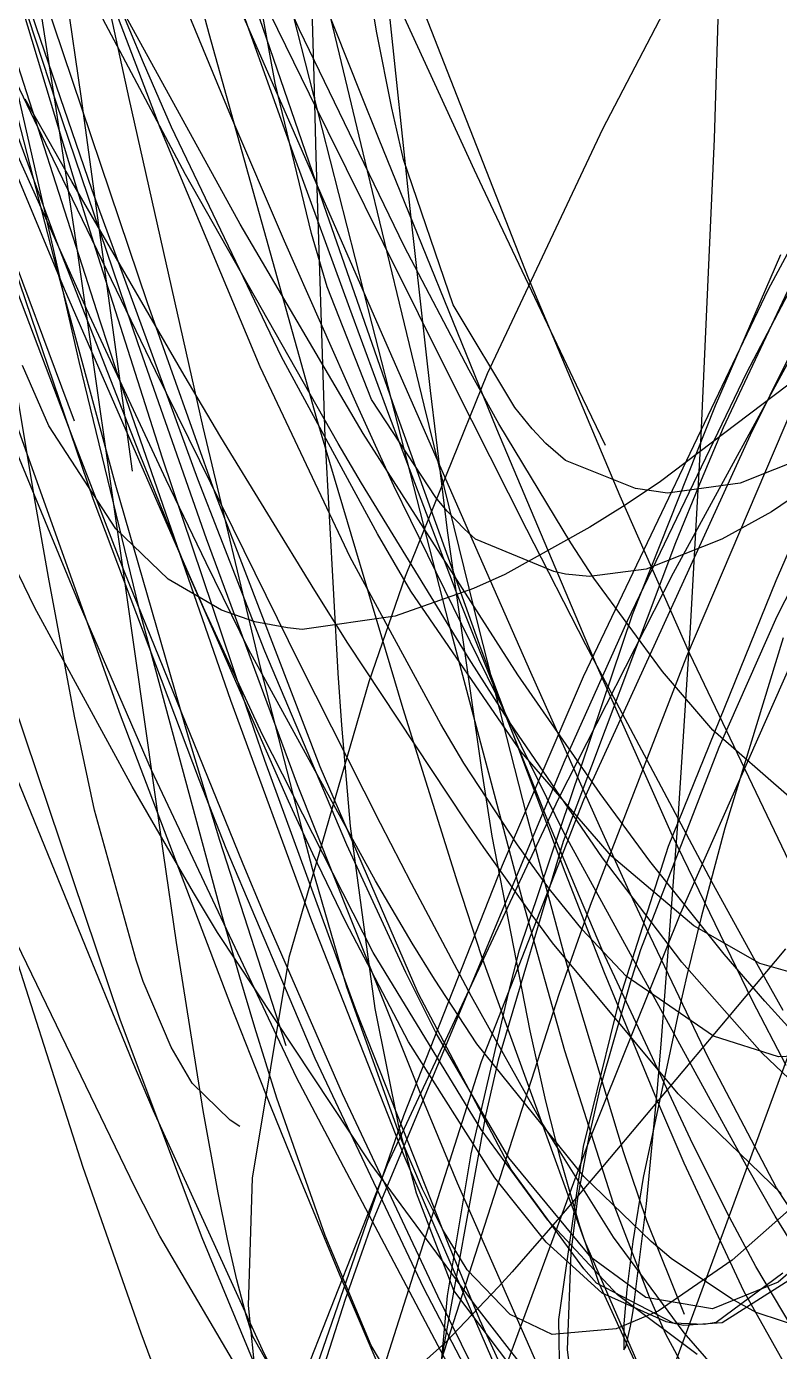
# Model space of a CAD drawing. Header units: metres. Extents: x -233 to 379, y -58 to 1087.
# Drawn here: x -109.51 to -96.48, y -19.05 to 3.87 of the extents above; entities that cross this region are included whole.
import ezdxf

# ---------------------------------------------------------------- set-up
doc = ezdxf.new("R2010")
doc.units = ezdxf.units.M

msp = doc.modelspace()

# ---------------------------------------------------------------- linework, layer by layer
for p, q in [((-109.338, 3.844, -1356.986), (-111.466, 10.297, -1358.773)), ((-104.093, 3.389, -1365.097), (-105.565, 9.544, -1366.879)), ((-105.678, 3.867, -1372.445), (-107.857, 8.854, -1375.443)), ((-105.363, 2.99, -1364.92), (-107.468, 8.906, -1367.628)), ((-104.785, 3.811, -1358.424), (-106.971, 8.8, -1360.455)), ((-104.61, 2.699, -1370.317), (-107.482, 8.564, -1373.902)), ((-97.599, 1.924, -1351.044), (-97.422, 8.045, -1352.403)), ((-91.904, 8.211, -1301.156), (-96.674, -0.68, -1305.425)), ((-108.628, 1.035, -1387.213), (-110.713, 7.93, -1389.748)), ((-106.349, 3.741, -1368.466), (-107.367, 7.557, -1369.281)), ((-109.039, -0.122, -1366.415), (-110.903, 7.113, -1368.257)), ((-105.974, 2.325, -1377.505), (-108.033, 7.314, -1378.995)), ((-101.753, 1.385, -1359.812), (-104.399, 7.143, -1362.879)), ((-104.532, 2.995, -1351.976), (-104.64, 7.045, -1353.527)), ((-106.757, 1.311, -1367.532), (-109.597, 6.658, -1371.103)), ((-104.313, 0.637, -1363.606), (-106.429, 6.798, -1366.426)), ((-107.731, 2.625, -1367.826), (-108.6, 6.614, -1369.257)), ((-108.565, 2.662, -1369.89), (-109.079, 6.243, -1371.569)), ((-102.857, 0.609, -1350.01), (-103.468, 6.357, -1351.511)), ((-107.414, -0.911, -1358.424), (-109.761, 6.03, -1360.389)), ((-107.199, 2.118, -1359.02), (-108.678, 6.024, -1360.351)), ((-107.483, 3.239, -1359.482), (-108.67, 6.067, -1360.468)), ((-109.051, 1.576, -1368.348), (-110.97, 5.578, -1370.876)), ((-108.242, -1.211, -1383.442), (-110.46, 5.683, -1385.954)), ((-103.524, -1.278, -1364.742), (-105.239, 5.429, -1367.013)), ((-97.782, 5.466, -1314.408), (-99.541, 2.095, -1316.84)), ((-108.997, 2.452, -1367.278), (-109.405, 5.078, -1368.571)), ((-103.721, 2.706, -1363.81), (-104.674, 5.103, -1365.15)), ((-103.444, 3.763, -1345.22), (-103.685, 5.189, -1346.474)), ((-100.82, -0.482, -1380.306), (-103.017, 5.127, -1381.998)), ((-93.209, 5.182, -1303.657), (-97.049, -2.123, -1307.391)), ((-105.206, 2.89, -1347.328), (-105.595, 5.005, -1349.301)), ((-108.601, -1.925, -1362.806), (-110.092, 4.598, -1364.714)), ((-108.99, 2.543, -1385.461), (-109.61, 4.433, -1386.109)), ((-108.99, 0.155, -1355.37), (-110.53, 4.321, -1356.581)), ((-105.81, 0.449, -1369.432), (-107.851, 4.152, -1371.88)), ((-108.421, -1.13, -1364.205), (-110.663, 3.859, -1367.274)), ((-108.372, 1.036, -1356.199), (-109.338, 3.844, -1356.986)), ((-104.485, -2.915, -1366.948), (-106.349, 3.741, -1368.466)), ((-105.01, 2.339, -1371.503), (-105.678, 3.867, -1372.445)), ((-102.975, 0.069, -1356.769), (-104.785, 3.811, -1358.424)), ((-103.184, 2.455, -1343.969), (-103.444, 3.763, -1345.22)), ((-107, 2.129, -1359.089), (-107.483, 3.239, -1359.482)), ((-103.65, 1.541, -1364.53), (-104.093, 3.389, -1365.097)), ((-104.863, 1.599, -1364.265), (-105.363, 2.99, -1364.92)), ((-104.497, 1.62, -1351.423), (-104.532, 2.995, -1351.976)), ((-104.576, 0.289, -1344.44), (-105.206, 2.89, -1347.328)), ((-108.677, -2.961, -1375.403), (-110.803, 2.728, -1377.524)), ((-108.854, -0.674, -1365.316), (-110.215, 2.589, -1367.272)), ((-108.728, 1.188, -1366.785), (-109.535, 2.615, -1367.621)), ((-107.578, -1.623, -1383.94), (-108.99, 2.543, -1385.461)), ((-107.676, -3.825, -1366.463), (-108.565, 2.662, -1369.89)), ((-106.451, -3.063, -1365.508), (-107.731, 2.625, -1367.826)), ((-103.33, 0.113, -1368.672), (-104.61, 2.699, -1370.317)), ((-103.418, 1.945, -1363.377), (-103.721, 2.706, -1363.81)), ((-108.614, -0.094, -1365.974), (-108.997, 2.452, -1367.278)), ((-105.045, 0.154, -1376.816), (-105.974, 2.325, -1377.505)), ((-103.267, -1.651, -1368.937), (-105.01, 2.339, -1371.503)), ((-102.982, 1.566, -1343.056), (-103.184, 2.455, -1343.969)), ((-108.358, -4.302, -1386.603), (-110.591, 2.26, -1389.055)), ((-105.463, -2.019, -1357.501), (-107.199, 2.118, -1359.02)), ((-105.096, -1.844, -1357.579), (-107, 2.129, -1359.089)), ((-99.541, 2.095, -1316.84), (-101.535, -2.142, -1319.972)), ((-95.005, 2.129, -1310.294), (-97.452, -3.072, -1314.303)), ((-101.368, -3.094, -1360.293), (-103.418, 1.945, -1363.377)), ((-97.832, -3.204, -1349.881), (-97.599, 1.924, -1351.044)), ((-104.339, -3.233, -1349.235), (-104.497, 1.62, -1351.423)), ((-107.28, -2.086, -1365.899), (-109.051, 1.576, -1368.348)), ((-103.913, -1.009, -1362.999), (-104.863, 1.599, -1364.265)), ((-102.629, -2.682, -1363.115), (-103.65, 1.541, -1364.53)), ((-102.125, -0.946, -1339.831), (-102.982, 1.566, -1343.056)), ((-101.429, 0.689, -1359.434), (-101.753, 1.385, -1359.812)), ((-106.779, -2.164, -1364.698), (-108.728, 1.188, -1366.785)), ((-104.113, -3.346, -1364.111), (-106.757, 1.311, -1367.532)), ((-108.353, 0.147, -1386.872), (-108.628, 1.035, -1387.213)), ((-106.543, -3.962, -1354.735), (-108.372, 1.036, -1356.199)), ((-99.881, -2.567, -1357.579), (-101.429, 0.689, -1359.434)), ((-103.129, -2.757, -1361.985), (-104.313, 0.637, -1363.606)), ((-102.515, -2.428, -1349.181), (-102.857, 0.609, -1350.01)), ((-109.366, -6.185, -1377.134), (-112.528, 0.23, -1379.495)), ((-103.685, -3.174, -1366.835), (-105.81, 0.449, -1369.432)), ((-104.307, -0.635, -1343.289), (-104.576, 0.289, -1344.44)), ((-107.555, -3.519, -1354.261), (-108.99, 0.155, -1355.37)), ((-107.156, -3.596, -1385.342), (-108.353, 0.147, -1386.872)), ((-103.787, -2.682, -1375.861), (-105.045, 0.154, -1376.816)), ((-102.117, -2.317, -1367.07), (-103.33, 0.113, -1368.672)), ((-101.846, -2.078, -1355.733), (-102.975, 0.069, -1356.769)), ((-109.354, -4.385, -1360.808), (-110.072, -0.109, -1364.027)), ((-107.965, -4.07, -1365.367), (-109.039, -0.122, -1366.415)), ((-107.788, -5.848, -1362.7), (-108.614, -0.094, -1365.974)), ((-96.456, -0.083, -1312.291), (-97.588, -2.693, -1314.227)), ((-95.595, -0.393, -1308.376), (-96.981, -3.201, -1310.01)), ((-106.697, -5.614, -1362.06), (-108.854, -0.674, -1365.316)), ((-103.536, -2.583, -1340.316), (-104.307, -0.635, -1343.289)), ((-99.234, -4.257, -1379.052), (-100.82, -0.482, -1380.306)), ((-96.674, -0.68, -1305.425), (-99.872, -7.379, -1308.916)), ((-108.611, -6.084, -1382.417), (-110.756, -0.899, -1384.311)), ((-108.62, -3.477, -1370.767), (-109.66, -0.738, -1371.992)), ((-106.22, -4.265, -1357.42), (-107.414, -0.911, -1358.424)), ((-107.093, -3.971, -1362.325), (-108.421, -1.13, -1364.205)), ((-103.237, -2.841, -1362.082), (-103.913, -1.009, -1362.999)), ((-101.057, -2.722, -1336.553), (-102.125, -0.946, -1339.831)), ((-95.85, -1.062, -1307.849), (-98.315, -5.585, -1310.399)), ((-107.931, -2.154, -1383.083), (-108.242, -1.211, -1383.442)), ((-102.193, -6.469, -1362.651), (-103.524, -1.278, -1364.742)), ((-94.094, -1.577, -1311.641), (-96.523, -6.336, -1316.321)), ((-106.392, -4.994, -1382.621), (-107.578, -1.623, -1383.94)), ((-101.67, -5.289, -1366.447), (-103.267, -1.651, -1368.937)), ((-107.884, -8.045, -1382.278), (-110.059, -1.963, -1383.78)), ((-109.126, -3.039, -1342.179), (-109.577, -1.994, -1343.776)), ((-107.562, -6.201, -1361.472), (-108.601, -1.925, -1362.806)), ((-103.91, -5.312, -1356.141), (-105.463, -2.019, -1357.501)), ((-103.435, -4.907, -1356.269), (-105.096, -1.844, -1357.579)), ((-105.975, -7.788, -1380.737), (-107.931, -2.154, -1383.083)), ((-104.783, -7.147, -1362.182), (-107.28, -2.086, -1365.899)), ((-106.145, -3.235, -1364.004), (-106.779, -2.164, -1364.698)), ((-101.535, -2.142, -1319.972), (-102.954, -5.646, -1322.643)), ((-101.335, -3.004, -1355.26), (-101.846, -2.078, -1355.733)), ((-97.049, -2.123, -1307.391), (-99.112, -6.418, -1309.715)), ((-102.222, -4.852, -1348.488), (-102.515, -2.428, -1349.181)), ((-100.847, -4.831, -1365.338), (-102.117, -2.317, -1367.07)), ((-96.334, -2.334, -1317.315), (-98.535, -4.004, -1320.294)), ((-96.102, -2.377, -1308.438), (-98.084, -7.032, -1310.838)), ((-103.153, -4.075, -1375.374), (-103.787, -2.682, -1375.861)), ((-102.427, -4.278, -1336.617), (-103.536, -2.583, -1340.316)), ((-101.674, -6.552, -1361.643), (-102.629, -2.682, -1363.115)), ((-100.758, -3.093, -1335.705), (-101.057, -2.722, -1336.553)), ((-99.487, -3.382, -1357.101), (-99.881, -2.567, -1357.579)), ((-97.588, -2.693, -1314.227), (-99.025, -6.31, -1316.992)), ((-102.989, -7.937, -1365.685), (-104.485, -2.915, -1366.948)), ((-102.027, -6.027, -1360.404), (-103.237, -2.841, -1362.082)), ((-101.642, -6.902, -1359.888), (-103.129, -2.757, -1361.985)), ((-107.964, -4.818, -1338.593), (-109.126, -3.039, -1342.179)), ((-105.456, -7.239, -1363.514), (-106.451, -3.063, -1365.508)), ((-101.006, -7.349, -1363.426), (-103.685, -3.174, -1366.835)), ((-99.648, -7.162, -1357.53), (-101.368, -3.094, -1360.293)), ((-100.086, -5.061, -1354.08), (-101.335, -3.004, -1355.26)), ((-100.519, -3.346, -1335.053), (-100.758, -3.093, -1335.705)), ((-96.981, -3.201, -1310.01), (-99.87, -9.517, -1313.819)), ((-98.017, -6.536, -1349.075), (-97.832, -3.204, -1349.881)), ((-97.452, -3.072, -1314.303), (-97.833, -3.978, -1315.034)), ((-104.519, -5.89, -1362.169), (-106.145, -3.235, -1364.004)), ((-104.115, -7.317, -1347.089), (-104.339, -3.233, -1349.235)), ((-103.712, -4.033, -1363.585), (-104.113, -3.346, -1364.111)), ((-100.179, -3.64, -1334.163), (-100.519, -3.346, -1335.053)), ((-107.817, -5.554, -1369.793), (-108.62, -3.477, -1370.767)), ((-106.751, -5.497, -1353.641), (-107.555, -3.519, -1354.261)), ((-105.768, -7.721, -1383.501), (-107.156, -3.596, -1385.342)), ((-98.97, -4.125, -1331.325), (-100.179, -3.64, -1334.163)), ((-95.78, -3.484, -1325.012), (-97.157, -4.029, -1327.567)), ((-95.64, -3.865, -1320.546), (-96.615, -4.527, -1322.419)), ((-106.704, -8.425, -1364.14), (-107.965, -4.07, -1365.367)), ((-106.403, -5.409, -1361.33), (-107.093, -3.971, -1362.325)), ((-105.385, -6.936, -1353.803), (-106.543, -3.962, -1354.735)), ((-101.849, -7.071, -1361.07), (-103.712, -4.033, -1363.585)), ((-100.206, -10.073, -1373.011), (-103.153, -4.075, -1375.374)), ((-98.535, -4.004, -1320.294), (-99.149, -4.413, -1321.188)), ((-98.412, -4.205, -1330.102), (-98.97, -4.125, -1331.325)), ((-97.157, -4.029, -1327.567), (-98.412, -4.205, -1330.102)), ((-97.833, -3.978, -1315.034), (-98.276, -5.064, -1315.92)), ((-106.518, -9.177, -1384.488), (-108.358, -4.302, -1386.603)), ((-104.425, -8.941, -1355.843), (-106.22, -4.265, -1357.42)), ((-102.231, -4.516, -1335.996), (-102.427, -4.278, -1336.617)), ((-98.025, -6.984, -1378.078), (-99.234, -4.257, -1379.052)), ((-109.131, -5.658, -1359.766), (-109.354, -4.385, -1360.808)), ((-101.929, -4.828, -1335.071), (-102.231, -4.516, -1335.996)), ((-99.149, -4.413, -1321.188), (-99.758, -4.792, -1322.099)), ((-96.615, -4.527, -1322.419), (-97.472, -5.002, -1324.157)), ((-99.758, -4.792, -1322.099), (-101.229, -5.612, -1324.391)), ((-95.178, -4.664, -1305.549), (-98.19, -11.469, -1309.168)), ((-96.127, -4.779, -1315.963), (-96.54, -5.721, -1316.872)), ((-107.057, -5.694, -1336.119), (-107.964, -4.818, -1338.593)), ((-104.821, -9.248, -1380.805), (-106.392, -4.994, -1382.621)), ((-102.856, -5.901, -1355.809), (-103.435, -4.907, -1356.269)), ((-101.631, -8.989, -1347.176), (-102.222, -4.852, -1348.488)), ((-101.74, -4.998, -1334.508), (-101.929, -4.828, -1335.071)), ((-100.383, -5.558, -1330.849), (-101.74, -4.998, -1334.508)), ((-99.826, -6.828, -1363.898), (-100.847, -4.831, -1365.338)), ((-97.472, -5.002, -1324.157), (-98.784, -5.519, -1326.986)), ((-98.276, -5.064, -1315.92), (-100.222, -10.228, -1320.258)), ((-99.69, -5.673, -1353.7), (-100.086, -5.061, -1354.08)), ((-104.973, -9.534, -1352.233), (-106.751, -5.497, -1353.641)), ((-105.66, -6.912, -1360.242), (-106.403, -5.409, -1361.33)), ((-102.336, -8.199, -1354.722), (-103.91, -5.312, -1356.141)), ((-100.78, -7.304, -1364.997), (-101.67, -5.289, -1366.447)), ((-108.678, -8.059, -1357.56), (-109.131, -5.658, -1359.766)), ((-105.758, -10.62, -1367.142), (-107.817, -5.554, -1369.793)), ((-106.132, -6.226, -1333.842), (-107.057, -5.694, -1336.119)), ((-106.421, -6.232, -1361.634), (-106.697, -5.614, -1362.06)), ((-102.954, -5.646, -1322.643), (-103.586, -7.468, -1324.071)), ((-101.229, -5.612, -1324.391), (-101.772, -5.852, -1325.294)), ((-100.179, -5.604, -1330.323), (-100.383, -5.558, -1330.849)), ((-98.315, -5.585, -1310.399), (-100.308, -9.499, -1312.674)), ((-99.767, -5.647, -1329.292), (-100.179, -5.604, -1330.323)), ((-98.784, -5.519, -1326.986), (-99.767, -5.647, -1329.292)), ((-98.501, -7.29, -1352.519), (-99.69, -5.673, -1353.7)), ((-96.54, -5.721, -1316.872), (-98.405, -10.317, -1321.44)), ((-107.139, -10.433, -1359.668), (-107.788, -5.848, -1362.7)), ((-103.95, -6.8, -1361.512), (-104.519, -5.89, -1362.169)), ((-101.772, -5.852, -1325.294), (-103.13, -6.332, -1327.661)), ((-100.947, -8.68, -1354.238), (-102.856, -5.901, -1355.809)), ((-107.679, -9.28, -1375.838), (-109.366, -6.185, -1377.134)), ((-107.346, -8.994, -1381.254), (-108.611, -6.084, -1382.417)), ((-100.466, -9.915, -1358.169), (-102.027, -6.027, -1360.404)), ((-106.118, -11.535, -1359.577), (-107.562, -6.201, -1361.472)), ((-105.427, -8.387, -1360.071), (-106.421, -6.232, -1361.634)), ((-105.56, -6.428, -1332.525), (-106.132, -6.226, -1333.842)), ((-103.13, -6.332, -1327.661), (-104.738, -6.563, -1330.749)), ((-99.025, -6.31, -1316.992), (-100.986, -12.129, -1321.675)), ((-99.112, -6.418, -1309.715), (-100.194, -8.822, -1311.059)), ((-96.523, -6.336, -1316.321), (-97.526, -8.606, -1318.738)), ((-104.993, -6.536, -1331.289), (-105.56, -6.428, -1332.525)), ((-104.738, -6.563, -1330.749), (-104.993, -6.536, -1331.289)), ((-100.915, -11.28, -1360.21), (-102.193, -6.469, -1362.651)), ((-100.848, -9.782, -1360.226), (-101.674, -6.552, -1361.643)), ((-98.234, -9.93, -1348.144), (-98.017, -6.536, -1349.075)), ((-101.909, -9.87, -1359.049), (-103.95, -6.8, -1361.512)), ((-97.647, -10.925, -1360.597), (-99.826, -6.828, -1363.898)), ((-96.413, -6.708, -1322.141), (-97.419, -9.998, -1325.703)), ((-103.469, -10.913, -1356.917), (-105.66, -6.912, -1360.242)), ((-103.968, -10.285, -1352.624), (-105.385, -6.936, -1353.803)), ((-101.144, -8.174, -1360.098), (-101.849, -7.071, -1361.07)), ((-100.188, -10.761, -1357.775), (-101.642, -6.902, -1359.888)), ((-98.084, -7.032, -1310.838), (-99.752, -11.339, -1313.137)), ((-96.053, -11.109, -1376.448), (-98.025, -6.984, -1378.078)), ((-104.693, -10.196, -1361.854), (-105.456, -7.239, -1363.514)), ((-103.382, -9.917, -1359.964), (-104.783, -7.147, -1362.182)), ((-104.053, -8.218, -1346.581), (-104.115, -7.317, -1347.089)), ((-99.59, -9.958, -1362.951), (-100.78, -7.304, -1364.997)), ((-98.326, -10.13, -1355.287), (-99.648, -7.162, -1357.53)), ((-97.628, -8.304, -1351.615), (-98.501, -7.29, -1352.519)), ((-103.586, -7.468, -1324.071), (-104.969, -12.237, -1327.918)), ((-99.872, -7.379, -1308.916), (-101.274, -10.647, -1310.713)), ((-99.579, -9.402, -1361.541), (-101.006, -7.349, -1363.426)), ((-104.569, -11.608, -1378.988), (-105.975, -7.788, -1380.737)), ((-105.387, -8.826, -1382.986), (-105.768, -7.721, -1383.501)), ((-107.881, -13.327, -1376.496), (-109.739, -7.81, -1379.229)), ((-102.042, -10.949, -1364.856), (-102.989, -7.937, -1365.685)), ((-108.336, -9.689, -1355.865), (-108.678, -8.059, -1357.56)), ((-105.971, -13.064, -1380.866), (-107.884, -8.045, -1382.278)), ((-103.902, -9.963, -1345.522), (-104.053, -8.218, -1346.581)), ((-101.938, -8.875, -1354.355), (-102.336, -8.199, -1354.722)), ((-99.542, -10.51, -1357.803), (-101.144, -8.174, -1360.098)), ((-106.165, -10.212, -1363.614), (-106.704, -8.425, -1364.14)), ((-103.508, -12.15, -1356.935), (-105.427, -8.387, -1360.071)), ((-96.309, -9.456, -1350.162), (-97.628, -8.304, -1351.615)), ((-99.382, -10.482, -1352.867), (-100.947, -8.68, -1354.238)), ((-97.526, -8.606, -1318.738), (-98.881, -12.106, -1322.704)), ((-103.798, -13.172, -1380.768), (-105.387, -8.826, -1382.986)), ((-100.194, -8.822, -1311.059), (-103.496, -16.748, -1315.637)), ((-101.01, -10.29, -1353.475), (-101.938, -8.875, -1354.355)), ((-107.668, -14.047, -1380.082), (-109.665, -9.158, -1382.192)), ((-104.835, -14.312, -1378.811), (-107.346, -8.994, -1381.254)), ((-102.733, -12.854, -1354.198), (-104.425, -8.941, -1355.843)), ((-101.45, -10.136, -1346.785), (-101.631, -8.989, -1347.176)), ((-106.617, -11.113, -1375.009), (-107.679, -9.28, -1375.838)), ((-106.053, -10.353, -1383.944), (-106.518, -9.177, -1384.488)), ((-102.622, -14.764, -1378.126), (-104.821, -9.248, -1380.805)), ((-104.554, -10.441, -1351.894), (-104.973, -9.534, -1352.233)), ((-100.308, -9.499, -1312.674), (-103.265, -15.825, -1316.468)), ((-99.87, -9.517, -1313.819), (-101.641, -14.043, -1316.719)), ((-98.721, -10.568, -1360.377), (-99.579, -9.402, -1361.541)), ((-107.613, -12.282, -1352.392), (-108.336, -9.689, -1355.865)), ((-100.152, -12.37, -1358.901), (-100.848, -9.782, -1360.226)), ((-103.475, -13.117, -1343.245), (-103.902, -9.963, -1345.522)), ((-102.848, -10.955, -1359.093), (-103.382, -9.917, -1359.964)), ((-101.593, -10.331, -1358.658), (-101.909, -9.87, -1359.049)), ((-99.939, -11.179, -1357.402), (-100.466, -9.915, -1358.169)), ((-97.049, -15.841, -1370.35), (-100.206, -10.073, -1373.011)), ((-99.047, -11.15, -1361.983), (-99.59, -9.958, -1362.951)), ((-98.516, -13.664, -1346.786), (-98.234, -9.93, -1348.144)), ((-97.419, -9.998, -1325.703), (-97.831, -11.54, -1327.486)), ((-108.527, -15.872, -1379.32), (-110.341, -10.217, -1381.907)), ((-105.017, -13.763, -1362.476), (-106.165, -10.212, -1363.614)), ((-104.557, -10.705, -1361.548), (-104.693, -10.196, -1361.854)), ((-102.943, -12.494, -1351.726), (-103.968, -10.285, -1352.624)), ((-100.793, -13.508, -1345.434), (-101.45, -10.136, -1346.785)), ((-100.222, -10.228, -1320.258), (-101.345, -14.014, -1323.704)), ((-100.458, -11.053, -1352.935), (-101.01, -10.29, -1353.475)), ((-96.943, -12.985, -1352.822), (-98.326, -10.13, -1355.287)), ((-106.915, -11.98, -1358.54), (-107.139, -10.433, -1359.668)), ((-104.512, -13.983, -1382.091), (-106.053, -10.353, -1383.944)), ((-103.984, -11.625, -1351.424), (-104.554, -10.441, -1351.894)), ((-100.757, -11.505, -1357.607), (-101.593, -10.331, -1358.658)), ((-98.168, -12.318, -1355.742), (-99.542, -10.51, -1357.803)), ((-97.96, -11.688, -1351.526), (-99.382, -10.482, -1352.867)), ((-98.405, -10.317, -1321.44), (-99.252, -12.97, -1324.288)), ((-105.406, -11.462, -1366.678), (-105.758, -10.62, -1367.142)), ((-103.965, -12.748, -1360.156), (-104.557, -10.705, -1361.548)), ((-101.274, -10.647, -1310.713), (-102.984, -14.975, -1313.177)), ((-99.504, -12.504, -1356.764), (-100.188, -10.761, -1357.775)), ((-97.432, -12.179, -1358.561), (-98.721, -10.568, -1360.377)), ((-102.833, -11.989, -1355.934), (-103.469, -10.913, -1356.917)), ((-101.81, -12.914, -1357.334), (-102.848, -10.955, -1359.093)), ((-101.632, -12.209, -1364.491), (-102.042, -10.949, -1364.856)), ((-96.919, -12.249, -1359.441), (-97.647, -10.925, -1360.597)), ((-106.204, -11.805, -1374.685), (-106.617, -11.113, -1375.009)), ((-99.894, -11.753, -1352.369), (-100.458, -11.053, -1352.935)), ((-99.533, -12.131, -1356.805), (-99.939, -11.179, -1357.402)), ((-98.778, -11.734, -1361.495), (-99.047, -11.15, -1361.983)), ((-95.295, -11.12, -1313.087), (-98.582, -20.069, -1317.945)), ((-100.191, -13.849, -1358.602), (-100.915, -11.28, -1360.21)), ((-99.752, -11.339, -1313.137), (-100.29, -12.862, -1313.973)), ((-107.629, -16.224, -1368.916), (-109.845, -11.644, -1371.771)), ((-105.817, -12.579, -1359.177), (-106.118, -11.535, -1359.577)), ((-104.04, -14.595, -1364.807), (-105.406, -11.462, -1366.678)), ((-102.974, -15.667, -1376.931), (-104.569, -11.608, -1378.988)), ((-102.896, -13.695, -1350.478), (-103.984, -11.625, -1351.424)), ((-100.407, -11.984, -1357.16), (-100.757, -11.505, -1357.607)), ((-98.19, -11.469, -1309.168), (-99.779, -15.431, -1311.368)), ((-97.831, -11.54, -1327.486), (-98.08, -12.546, -1328.705)), ((-96.815, -12.343, -1350.365), (-97.96, -11.688, -1351.526)), ((-103.564, -15.788, -1372.554), (-106.204, -11.805, -1374.685)), ((-99.132, -12.561, -1351.571), (-99.894, -11.753, -1352.369)), ((-97.705, -13.976, -1359.448), (-98.778, -11.734, -1361.495)), ((-106.454, -14.885, -1356.051), (-106.915, -11.98, -1358.54)), ((-102.45, -12.614, -1355.337), (-102.833, -11.989, -1355.934)), ((-100.986, -12.129, -1321.675), (-101.173, -12.853, -1322.302)), ((-98.227, -14.598, -1354.236), (-100.407, -11.984, -1357.16)), ((-97.976, -15.464, -1354.47), (-99.533, -12.131, -1356.805)), ((-98.881, -12.106, -1322.704), (-99.061, -12.677, -1323.407)), ((-96.372, -12.089, -1329.726), (-97.389, -13.297, -1331.28)), ((-107.492, -12.653, -1351.824), (-107.613, -12.282, -1352.392)), ((-104.969, -12.237, -1327.918), (-105.602, -16.055, -1331.208)), ((-101.642, -15.211, -1353.786), (-103.508, -12.15, -1356.935)), ((-99.843, -17.147, -1362.762), (-101.632, -12.209, -1364.491)), ((-99.176, -15.601, -1356.765), (-100.152, -12.37, -1358.901)), ((-96.775, -13.894, -1353.544), (-98.168, -12.318, -1355.742)), ((-96.729, -12.994, -1357.539), (-97.432, -12.179, -1358.561)), ((-96.41, -13.152, -1358.611), (-96.919, -12.249, -1359.441)), ((-95.616, -12.682, -1349.056), (-96.815, -12.343, -1350.365)), ((-105.559, -13.446, -1358.831), (-105.817, -12.579, -1359.177)), ((-102.419, -13.547, -1351.249), (-102.943, -12.494, -1351.726)), ((-98.599, -14.694, -1355.406), (-99.504, -12.504, -1356.764)), ((-97.617, -13.6, -1349.844), (-99.132, -12.561, -1351.571)), ((-98.08, -12.546, -1328.705), (-98.209, -13.102, -1329.403)), ((-107.008, -13.789, -1349.683), (-107.492, -12.653, -1351.824)), ((-103.023, -15.382, -1357.776), (-103.965, -12.748, -1360.156)), ((-101.717, -13.732, -1354.186), (-102.45, -12.614, -1355.337)), ((-99.061, -12.677, -1323.407), (-99.59, -14.525, -1325.759)), ((-105.28, -14.813, -1380.337), (-105.971, -13.064, -1380.866)), ((-101.121, -15.904, -1352.359), (-102.733, -12.854, -1354.198)), ((-100.29, -12.862, -1313.973), (-102.595, -20.019, -1318.006)), ((-101.173, -12.853, -1322.302), (-101.819, -15.634, -1324.774)), ((-100.588, -15.089, -1355.155), (-101.81, -12.914, -1357.334)), ((-99.252, -12.97, -1324.288), (-99.877, -15.509, -1327.21)), ((-96.361, -14.108, -1351.758), (-96.943, -12.985, -1352.822)), ((-96.331, -13.432, -1356.952), (-96.729, -12.994, -1357.539)), ((-102.204, -17.199, -1378.456), (-103.798, -13.172, -1380.768)), ((-103.064, -15.154, -1341.47), (-103.475, -13.117, -1343.245)), ((-98.209, -13.102, -1329.403), (-98.836, -16.044, -1333.335)), ((-106.47, -17.089, -1374.338), (-107.881, -13.327, -1376.496)), ((-105.177, -14.672, -1358.312), (-105.559, -13.446, -1358.831)), ((-100.518, -14.722, -1344.879), (-100.793, -13.508, -1345.434)), ((-97.389, -13.297, -1331.28), (-98.029, -14.059, -1332.302)), ((-101.401, -16.046, -1349.034), (-102.896, -13.695, -1350.478)), ((-101.159, -15.705, -1349.997), (-102.419, -13.547, -1351.249)), ((-99.862, -16.024, -1351.244), (-101.717, -13.732, -1354.186)), ((-98.586, -14.506, -1346.422), (-98.516, -13.664, -1346.786)), ((-96.494, -13.954, -1348.46), (-97.617, -13.6, -1349.844)), ((-106.645, -14.41, -1348.178), (-107.008, -13.789, -1349.683)), ((-99.348, -16.494, -1356.425), (-100.191, -13.849, -1358.602)), ((-96.526, -16.224, -1357.046), (-97.705, -13.976, -1359.448)), ((-95.807, -14.814, -1351.951), (-96.775, -13.894, -1353.544)), ((-95.361, -13.912, -1346.962), (-96.494, -13.954, -1348.46)), ((-107.311, -14.892, -1379.697), (-107.668, -14.047, -1380.082)), ((-102.633, -17.958, -1379.751), (-104.512, -13.983, -1382.091)), ((-101.641, -14.043, -1316.719), (-103.763, -20.69, -1321.258)), ((-101.345, -14.014, -1323.704), (-101.566, -14.968, -1324.635)), ((-98.029, -14.059, -1332.302), (-99.54, -15.86, -1334.838)), ((-105.983, -15.052, -1345.712), (-106.645, -14.41, -1348.178)), ((-102.111, -19.47, -1375.985), (-104.835, -14.312, -1378.811)), ((-102.391, -18.095, -1362.436), (-104.04, -14.595, -1364.807)), ((-99.59, -14.525, -1325.759), (-99.774, -15.338, -1326.871)), ((-98.776, -16.5, -1345.25), (-98.586, -14.506, -1346.422)), ((-96.449, -16.317, -1351.735), (-98.227, -14.598, -1354.236)), ((-105.427, -19.026, -1377.584), (-107.311, -14.892, -1379.697)), ((-106.195, -16.308, -1354.623), (-106.454, -14.885, -1356.051)), ((-104.763, -16.094, -1379.933), (-105.28, -14.813, -1380.337)), ((-104.341, -17.049, -1357.141), (-105.177, -14.672, -1358.312)), ((-102.052, -16.139, -1377.414), (-102.622, -14.764, -1378.126)), ((-100.267, -15.721, -1344.373), (-100.518, -14.722, -1344.879)), ((-98.123, -15.797, -1354.686), (-98.599, -14.694, -1355.406)), ((-105.82, -15.161, -1345.135), (-105.983, -15.052, -1345.712)), ((-102.984, -14.975, -1313.177), (-104.527, -19.416, -1315.82)), ((-101.566, -14.968, -1324.635), (-102.358, -19.331, -1329.152)), ((-99.35, -17.076, -1352.832), (-100.588, -15.089, -1355.155)), ((-102.758, -16.316, -1340.297), (-103.064, -15.154, -1341.47)), ((-100.486, -16.78, -1351.815), (-101.642, -15.211, -1353.786)), ((-99.774, -15.338, -1326.871), (-99.97, -16.399, -1328.395)), ((-102.655, -16.246, -1356.813), (-103.023, -15.382, -1357.776)), ((-99.779, -15.431, -1311.368), (-101.332, -19.636, -1313.774)), ((-99.877, -15.509, -1327.21), (-100.302, -18.5, -1331.025)), ((-97.339, -16.727, -1353.504), (-97.976, -15.464, -1354.47)), ((-101.709, -18.299, -1371.023), (-103.564, -15.788, -1372.554)), ((-100.75, -20.792, -1373.935), (-102.974, -15.667, -1376.931)), ((-101.819, -15.634, -1324.774), (-102.229, -18.09, -1327.119)), ((-99.733, -17.427, -1348.367), (-101.159, -15.705, -1349.997)), ((-99.936, -16.868, -1343.709), (-100.267, -15.721, -1344.373)), ((-98.773, -16.795, -1355.806), (-99.176, -15.601, -1356.765)), ((-97.091, -18.009, -1353.106), (-98.123, -15.797, -1354.686)), ((-107.523, -18.734, -1377.854), (-108.527, -15.872, -1379.32)), ((-103.265, -15.825, -1316.468), (-106.202, -23.265, -1321.158)), ((-100.516, -17.162, -1348.093), (-101.401, -16.046, -1349.034)), ((-99.863, -17.624, -1350.657), (-101.121, -15.904, -1352.359)), ((-99.54, -15.86, -1334.838), (-100.285, -16.736, -1336.205)), ((-98.698, -17.148, -1349.402), (-99.862, -16.024, -1351.244)), ((-98.836, -16.044, -1333.335), (-99.014, -17.152, -1335.146)), ((-95.657, -16.022, -1339.984), (-97.296, -17.476, -1343.373)), ((-96.553, -16.71, -1369.924), (-97.049, -15.841, -1370.35)), ((-107.203, -17.058, -1368.355), (-107.629, -16.224, -1368.916)), ((-105.602, -16.055, -1331.208), (-105.674, -18.26, -1333.262)), ((-104.093, -17.714, -1379.396), (-104.763, -16.094, -1379.933)), ((-102.312, -16.939, -1355.901), (-102.655, -16.246, -1356.813)), ((-100.372, -19.94, -1375.243), (-102.052, -16.139, -1377.414)), ((-95.05, -18.478, -1353.85), (-96.526, -16.224, -1357.046)), ((-106.032, -17.11, -1353.72), (-106.195, -16.308, -1354.623)), ((-102.112, -18, -1338.134), (-102.758, -16.316, -1340.297)), ((-99.97, -16.399, -1328.395), (-100.089, -17.343, -1329.849)), ((-98.727, -18.114, -1354.614), (-99.348, -16.494, -1356.425)), ((-98.977, -18.116, -1343.547), (-98.776, -16.5, -1345.25)), ((-96.886, -17.583, -1352.813), (-97.339, -16.727, -1353.504)), ((-93.914, -20.975, -1367.588), (-96.553, -16.71, -1369.924)), ((-103.496, -16.748, -1315.637), (-103.993, -18.152, -1316.497)), ((-101.881, -17.643, -1354.741), (-102.312, -16.939, -1355.901)), ((-100.285, -16.736, -1336.205), (-101.104, -17.674, -1337.807)), ((-99.28, -18.075, -1349.765), (-100.486, -16.78, -1351.815)), ((-99.595, -17.879, -1343.023), (-99.936, -16.868, -1343.709)), ((-98.119, -18.414, -1354.108), (-98.773, -16.795, -1355.806)), ((-104.818, -21.111, -1365.105), (-107.203, -17.058, -1368.355)), ((-105.191, -20.17, -1372.326), (-106.47, -17.089, -1374.338)), ((-105.869, -17.816, -1352.83), (-106.032, -17.11, -1353.72)), ((-103.544, -18.95, -1355.983), (-104.341, -17.049, -1357.141)), ((-99.548, -18.043, -1346.959), (-100.516, -17.162, -1348.093)), ((-98.21, -20.895, -1360.989), (-99.843, -17.147, -1362.762)), ((-98.123, -18.73, -1350.43), (-99.35, -17.076, -1352.832)), ((-99.014, -17.152, -1335.146), (-99.12, -17.98, -1336.777)), ((-98.351, -17.444, -1348.853), (-98.698, -17.148, -1349.402)), ((-95.554, -17.043, -1342.123), (-96.498, -17.851, -1343.698)), ((-101.663, -18.506, -1377.657), (-102.204, -17.199, -1378.456)), ((-100.089, -17.343, -1329.849), (-100.151, -19.026, -1332.72)), ((-101.14, -18.414, -1352.741), (-101.881, -17.643, -1354.741)), ((-99.645, -17.873, -1350.341), (-99.863, -17.624, -1350.657)), ((-98.79, -18.117, -1347.156), (-99.733, -17.427, -1348.367)), ((-97.296, -17.476, -1343.373), (-98.575, -18.357, -1346.255)), ((-97.307, -18.144, -1347.221), (-98.351, -17.444, -1348.853)), ((-95.753, -19.492, -1351.078), (-96.886, -17.583, -1352.813)), ((-105.705, -18.425, -1351.955), (-105.869, -17.816, -1352.83)), ((-103.239, -19.708, -1378.689), (-104.093, -17.714, -1379.396)), ((-101.104, -17.674, -1337.807), (-101.342, -17.936, -1338.305)), ((-98.308, -18.564, -1348.098), (-99.645, -17.873, -1350.341)), ((-98.896, -19.409, -1341.566), (-99.595, -17.879, -1343.023)), ((-96.498, -17.851, -1343.698), (-97.635, -18.315, -1345.495)), ((-96.416, -17.698, -1344.354), (-97.572, -18.553, -1346.731)), ((-96.075, -17.677, -1341.871), (-97.47, -18.557, -1344.105)), ((-101.122, -20.845, -1377.814), (-102.633, -17.958, -1379.751)), ((-102.229, -18.09, -1327.119), (-102.425, -20.235, -1329.356)), ((-101.776, -19.337, -1361.529), (-102.391, -18.095, -1362.436)), ((-101.342, -17.936, -1338.305), (-102.258, -18.9, -1340.311)), ((-100.883, -19.627, -1334.626), (-102.112, -18, -1338.134)), ((-98.436, -18.539, -1345.495), (-99.548, -18.043, -1346.959)), ((-97.9, -19.107, -1347.458), (-99.28, -18.075, -1349.765)), ((-99.12, -17.98, -1336.777), (-99.173, -18.577, -1338.334)), ((-95.413, -21.007, -1350.521), (-97.091, -18.009, -1353.106)), ((-103.993, -18.152, -1316.497), (-106.149, -24.899, -1320.751)), ((-105.674, -18.26, -1333.262), (-105.397, -20.959, -1335.992)), ((-101.152, -19.017, -1370.559), (-101.709, -18.299, -1371.023)), ((-99.011, -18.352, -1343.207), (-98.977, -18.116, -1343.547)), ((-97.635, -18.315, -1345.495), (-98.79, -18.117, -1347.156)), ((-98.442, -18.751, -1353.733), (-98.727, -18.114, -1354.614)), ((-96.878, -18.38, -1346.557), (-97.307, -18.144, -1347.221)), ((-105.592, -18.791, -1351.37), (-105.705, -18.425, -1351.955)), ((-99.555, -23.107, -1374.434), (-101.663, -18.506, -1377.657)), ((-100.41, -18.761, -1350.806), (-101.14, -18.414, -1352.741)), ((-100.302, -18.5, -1331.025), (-100.281, -19.716, -1332.846)), ((-98.575, -18.357, -1346.255), (-99.302, -18.659, -1348.007)), ((-99.053, -18.614, -1342.736), (-99.011, -18.352, -1343.207)), ((-98.135, -18.602, -1345.079), (-98.436, -18.539, -1345.495)), ((-97.78, -18.586, -1347.126), (-98.308, -18.564, -1348.098)), ((-97.47, -18.557, -1344.105), (-98.135, -18.602, -1345.079)), ((-97.572, -18.553, -1346.731), (-97.78, -18.586, -1347.126)), ((-95.501, -18.836, -1344.474), (-96.878, -18.38, -1346.557)), ((-106.94, -20.309, -1376.993), (-107.523, -18.734, -1377.854)), ((-104.987, -19.858, -1348.607), (-105.592, -18.791, -1351.37)), ((-99.302, -18.659, -1348.007), (-100.41, -18.761, -1350.806)), ((-99.173, -18.577, -1338.334), (-99.172, -19.027, -1340.534)), ((-99.136, -18.97, -1341.401), (-99.053, -18.614, -1342.736)), ((-98.089, -19.404, -1352.589), (-98.442, -18.751, -1353.733)), ((-97.58, -19.358, -1349.349), (-98.123, -18.73, -1350.43)), ((-102.31, -21.019, -1354.088), (-103.544, -18.95, -1355.983)), ((-102.258, -18.9, -1340.311), (-103.264, -19.789, -1342.813)), ((-100.615, -19.691, -1370.108), (-101.152, -19.017, -1370.559)), ((-100.151, -19.026, -1332.72), (-100.09, -19.507, -1333.701)), ((-99.172, -19.027, -1340.534), (-99.136, -18.97, -1341.401)), ((-103.73, -22.42, -1375.597), (-105.427, -19.026, -1377.584))]:
    msp.add_line(p, q)

doc.saveas('drawing.dxf')
